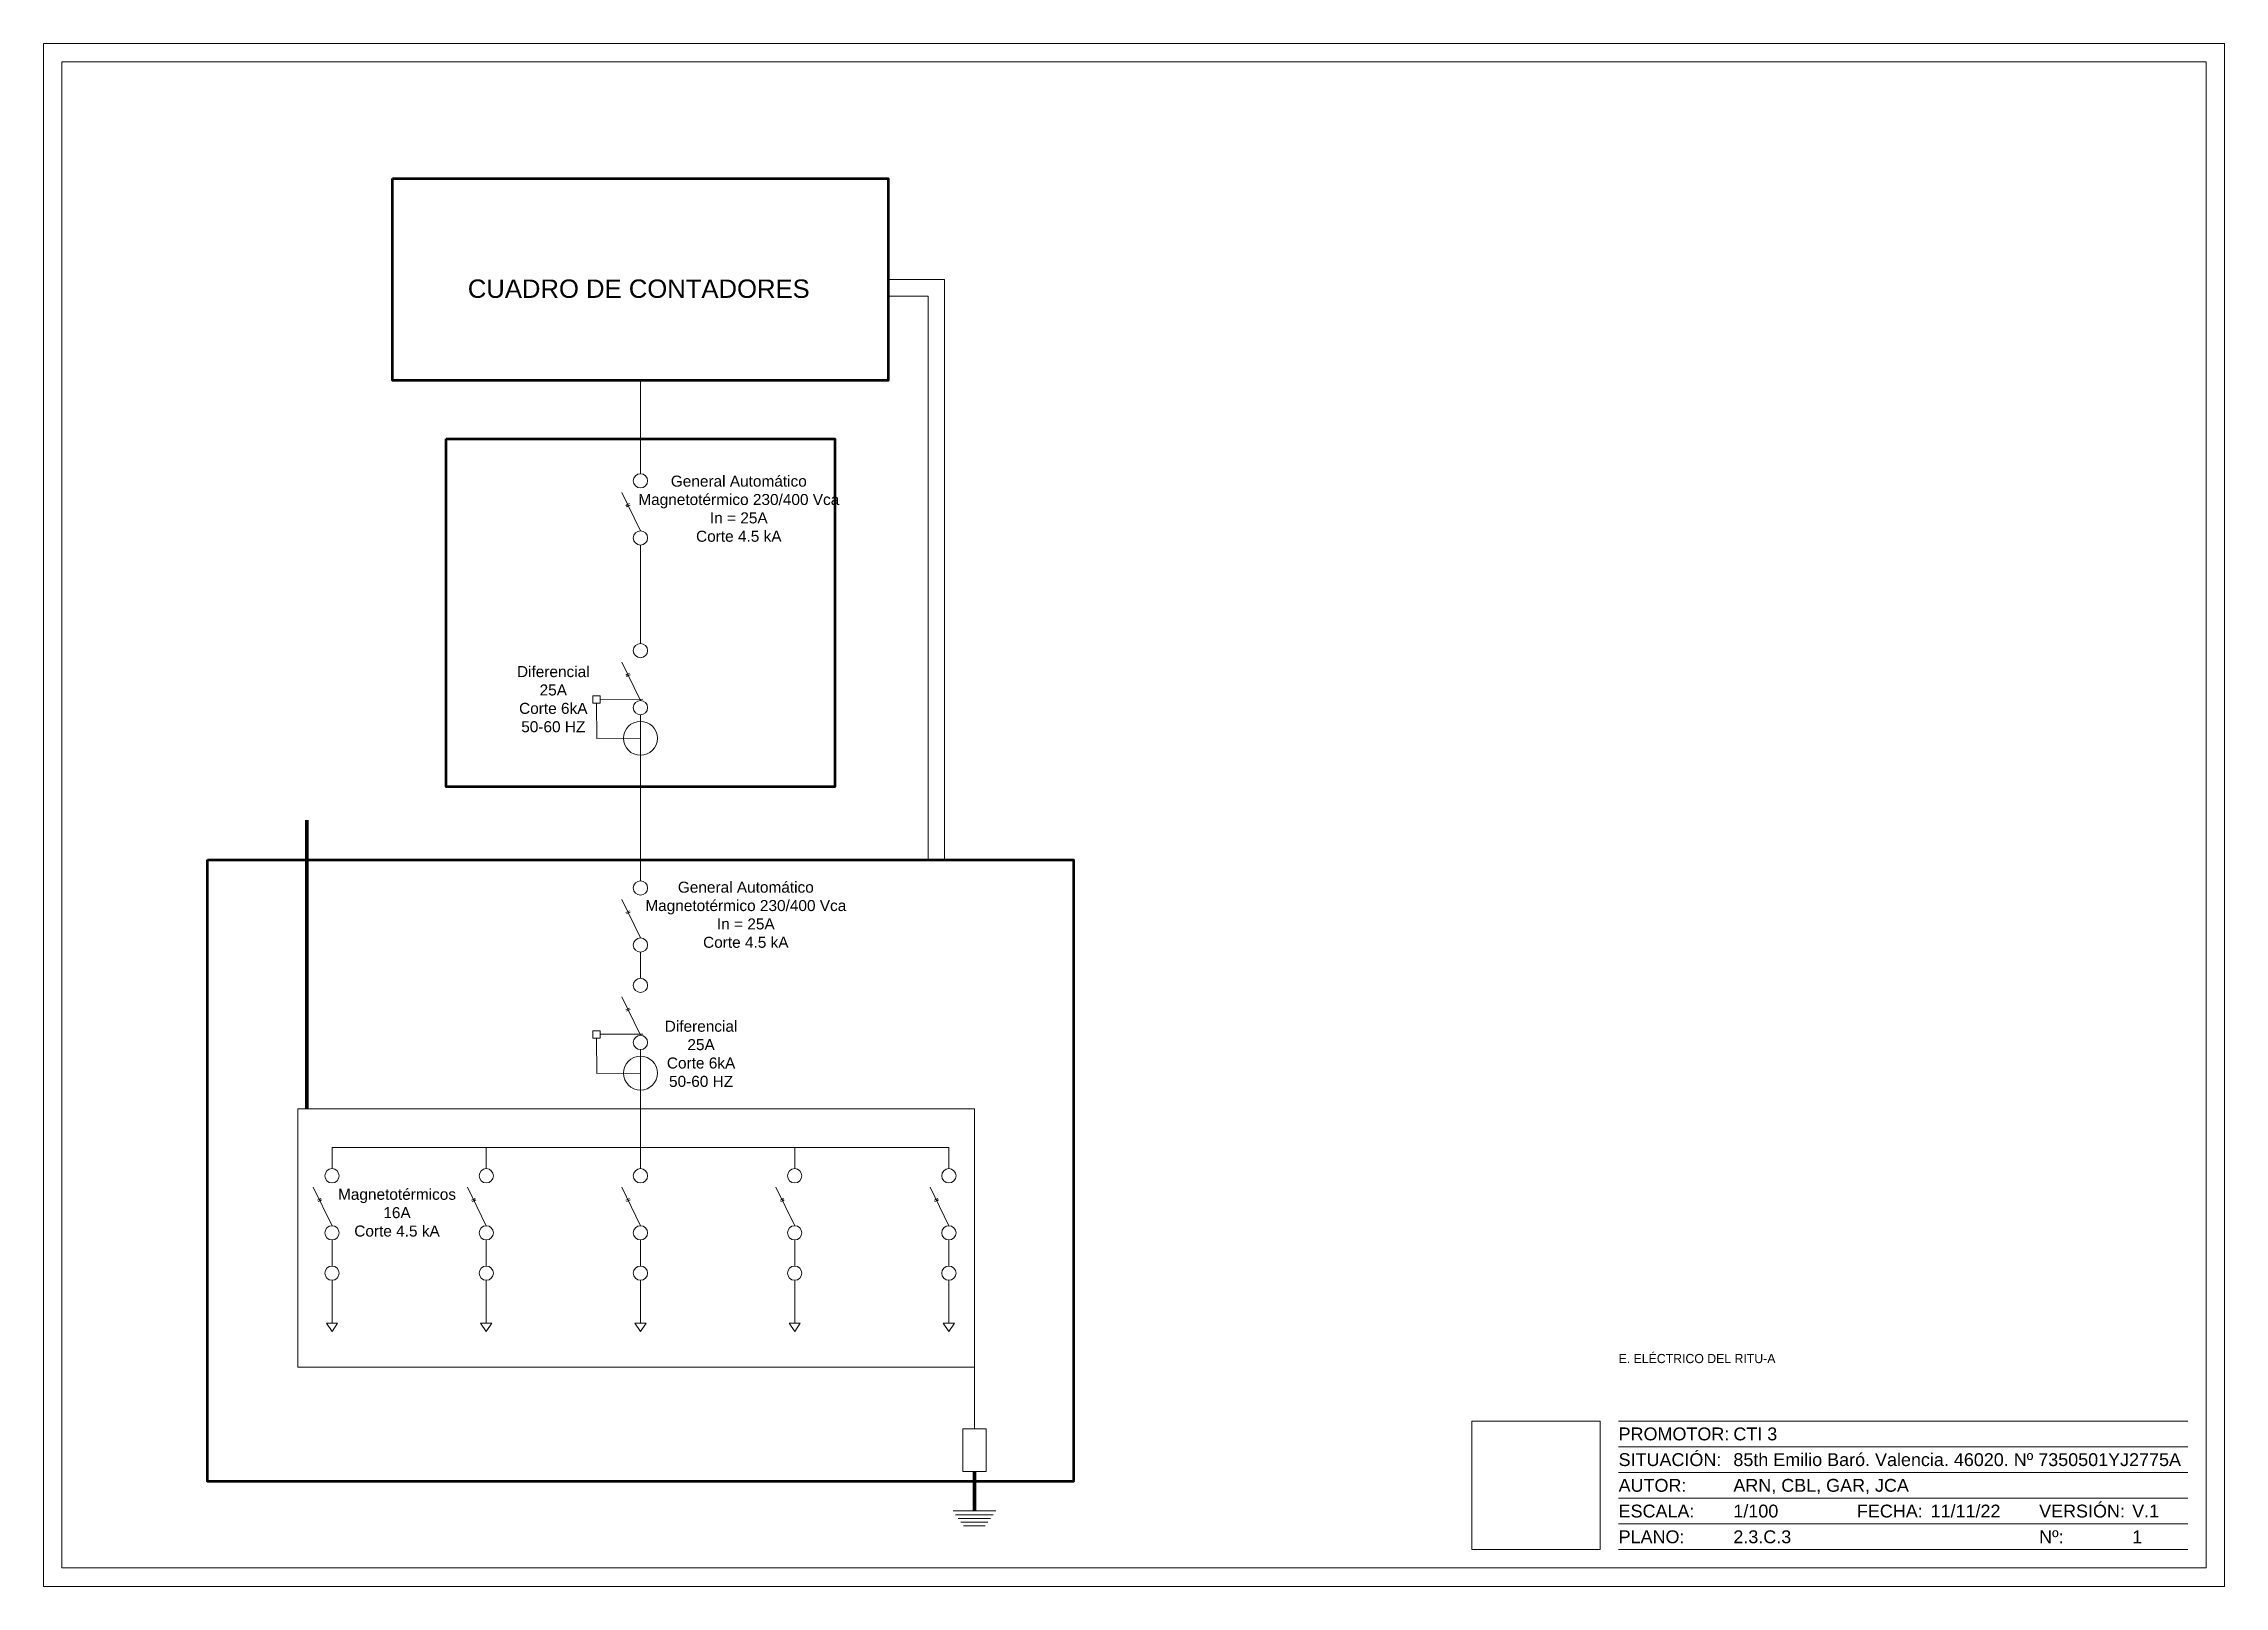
# Paper-space layout 'ELECT-RITUA' of a CAD drawing. Header units: metres. Extents: x 0 to 5.4, y 0 to 3.82.
# The model-space entities are those that its viewports show. They can reach past a viewport. Long polylines and large blocks are cut down to what shows.
import ezdxf
from ezdxf.enums import TextEntityAlignment as Align

# ---------------------------------------------------------------- set-up
doc = ezdxf.new("R2018")
doc.units = ezdxf.units.M
doc.linetypes.add('ACAD_ISO02W100', pattern=[15, 12, -3])
doc.layers.get('0').update_dxf_attribs({"color": 253, "lineweight": 0})
doc.layers.add('CAJETIN', color=7, linetype='Continuous', lineweight=0, true_color=0x000000)
doc.layers.add('ICT_INTERNA', color=170, linetype='Continuous', lineweight=0)
doc.layers.add('ICT_TEXTS', color=210, linetype='Continuous', lineweight=0)
doc.styles.add('COTA', font='arial.ttf', dxfattribs={"height": 1})
doc.styles.get("Standard").update_dxf_attribs({"font": 'arial.ttf'})
picture_1 = doc.add_image_def('image1.png', size_in_pixel=(477, 477))

# ---------------------------------------------------------------- blocks, each defined once
blk = doc.blocks.new('*U96')
for p, q in [((-10, 45), (-165, 45)), ((-10, 38), (-165, 38)), ((-10, 31), (-165, 31)), ((-10, 24), (-165, 24)), ((-10, 17), (-165, 17)), ((-10, 10), (-165, 10))]:
    blk.add_line(p, q)
for points in [[(-594, 0), (0, 0), (0, 420), (-594, 420)], [(-589, 5), (-5, 5), (-5, 415), (-589, 415)], [(-170, 45), (-205, 45), (-205, 10), (-170, 10)]]:
    blk.add_lwpolyline(points, close=True)
for s, p in [('PROMOTOR:', (-165, 41.5)), ('SITUACIÓN:', (-165, 34.5)), ('AUTOR:', (-165, 27.5)), ('ESCALA:', (-165, 20.5)), ('FECHA:', (-100.09, 20.5)), ('VERSIÓN:', (-50.46, 20.5)), ('PLANO:', (-165, 13.5)), ('Nº:', (-50.46, 13.5))]:
    blk.add_text(s, height=3.5).set_placement(p, align=Align.MIDDLE_LEFT)
at = {"lineweight": 30, "flags": 104}
blk.add_attdef('NOMBRE_PROYECTO', text='', height=5, dxfattribs=at).set_placement((-165, 63.27), align=Align.TOP_LEFT)
for tag, p in [('PROMOTOR', (-133.74, 41.5)), ('SITUACION', (-133.74, 34.5)), ('AUTOR', (-133.74, 27.5)), ('1/X', (-133.74, 20.5)), ('XX/XX/XXXX', (-80.02, 20.5)), ('V.X', (-25.12, 20.5)), ('NOMBRE_PLANO', (-133.74, 13.5)), ('X', (-25.12, 13.48))]:
    blk.add_attdef(tag, text='', height=3.5).set_placement(p, align=Align.MIDDLE_LEFT)

msp = doc.modelspace()

# ---------------------------------------------------------------- linework, layer by layer
at = {"layer": 'ICT_INTERNA'}
for p, q in [((1665820.519, 1362263.261), (1665820.519, 1362237.897)), ((1665820.519, 1362222.365), (1665815.405, 1362232.831)), ((1665817.026, 1362229.513), (1665816.551, 1362229.281)), ((1665817.205, 1362229.147), (1665816.729, 1362228.915)), ((1665817.502, 1362229.746), (1665817.026, 1362229.513)), ((1665817.681, 1362229.38), (1665817.205, 1362229.147)), ((1665820.519, 1362218.481), (1665820.519, 1362191.684)), ((1665820.519, 1362176.151), (1665815.405, 1362186.618)), ((1665817.026, 1362183.3), (1665816.551, 1362183.067)), ((1665817.205, 1362182.934), (1665816.729, 1362182.702)), ((1665817.502, 1362183.532), (1665817.026, 1362183.3)), ((1665817.681, 1362183.167), (1665817.205, 1362182.934)), ((1665820.519, 1362172.268), (1665820.519, 1362132.778)), ((1665820.519, 1362132.778), (1665820.519, 1362127.044)), ((1665820.519, 1362111.512), (1665815.405, 1362121.978)), ((1665817.026, 1362118.66), (1665816.551, 1362118.428)), ((1665817.205, 1362118.294), (1665816.729, 1362118.062)), ((1665817.502, 1362118.893), (1665817.026, 1362118.66)), ((1665817.681, 1362118.527), (1665817.205, 1362118.294)), ((1665820.519, 1362107.628), (1665820.519, 1362100.539)), ((1665820.519, 1362085.007), (1665815.405, 1362095.473)), ((1665817.026, 1362092.155), (1665816.551, 1362091.923)), ((1665817.205, 1362091.79), (1665816.729, 1362091.557)), ((1665817.502, 1362092.388), (1665817.026, 1362092.155)), ((1665817.681, 1362092.022), (1665817.205, 1362091.79)), ((1665820.519, 1362081.123), (1665820.519, 1362054.442)), ((1665736.508, 1362054.442), (1665904.53, 1362054.442)), ((1665736.508, 1362054.442), (1665736.508, 1362048.708)), ((1665778.514, 1362054.442), (1665778.514, 1362048.708)), ((1665820.519, 1362054.442), (1665820.519, 1362048.708)), ((1665862.525, 1362054.442), (1665862.525, 1362048.708)), ((1665904.53, 1362054.442), (1665904.53, 1362048.708)), ((1665736.508, 1362033.175), (1665731.394, 1362043.642)), ((1665778.514, 1362033.175), (1665773.4, 1362043.642)), ((1665820.519, 1362033.175), (1665815.405, 1362043.642)), ((1665862.525, 1362033.175), (1665857.411, 1362043.642)), ((1665904.53, 1362033.175), (1665899.417, 1362043.642)), ((1665733.015, 1362040.324), (1665732.539, 1362040.092)), ((1665733.194, 1362039.958), (1665732.718, 1362039.726)), ((1665733.491, 1362040.557), (1665733.015, 1362040.324)), ((1665733.67, 1362040.191), (1665733.194, 1362039.958)), ((1665775.021, 1362040.324), (1665774.545, 1362040.092)), ((1665775.199, 1362039.958), (1665774.724, 1362039.726)), ((1665775.496, 1362040.557), (1665775.021, 1362040.324)), ((1665775.675, 1362040.191), (1665775.199, 1362039.958)), ((1665817.026, 1362040.324), (1665816.551, 1362040.092)), ((1665817.205, 1362039.958), (1665816.729, 1362039.726)), ((1665817.502, 1362040.557), (1665817.026, 1362040.324)), ((1665817.681, 1362040.191), (1665817.205, 1362039.958)), ((1665859.032, 1362040.324), (1665858.556, 1362040.092)), ((1665859.211, 1362039.958), (1665858.735, 1362039.726)), ((1665859.508, 1362040.557), (1665859.032, 1362040.324)), ((1665859.687, 1362040.191), (1665859.211, 1362039.958)), ((1665901.038, 1362040.324), (1665900.562, 1362040.092)), ((1665901.216, 1362039.958), (1665900.741, 1362039.726)), ((1665901.513, 1362040.557), (1665901.038, 1362040.324)), ((1665901.692, 1362040.191), (1665901.216, 1362039.958)), ((1665736.508, 1362029.292), (1665736.508, 1362022.203)), ((1665778.514, 1362029.292), (1665778.514, 1362022.203)), ((1665820.519, 1362029.292), (1665820.519, 1362022.203)), ((1665862.525, 1362029.292), (1665862.525, 1362022.203)), ((1665904.53, 1362029.292), (1665904.53, 1362022.203)), ((1665736.508, 1362018.32), (1665736.508, 1362006.611)), ((1665778.514, 1362018.32), (1665778.514, 1362006.611)), ((1665820.519, 1362018.32), (1665820.519, 1362006.611)), ((1665862.525, 1362018.32), (1665862.525, 1362006.611)), ((1665904.53, 1362018.32), (1665904.53, 1362006.611)), ((1665734.982, 1362006.611), (1665736.508, 1362006.611)), ((1665736.508, 1362004.396), (1665734.982, 1362006.611)), ((1665736.508, 1362006.611), (1665738.034, 1362006.611)), ((1665738.034, 1362006.611), (1665736.508, 1362004.396)), ((1665776.987, 1362006.611), (1665778.514, 1362006.611)), ((1665778.514, 1362004.396), (1665776.987, 1362006.611)), ((1665778.514, 1362006.611), (1665780.04, 1362006.611)), ((1665780.04, 1362006.611), (1665778.514, 1362004.396)), ((1665818.993, 1362006.611), (1665820.519, 1362006.611)), ((1665820.519, 1362004.396), (1665818.993, 1362006.611)), ((1665820.519, 1362006.611), (1665822.045, 1362006.611)), ((1665822.045, 1362006.611), (1665820.519, 1362004.396)), ((1665860.999, 1362006.611), (1665862.525, 1362006.611)), ((1665862.525, 1362004.396), (1665860.999, 1362006.611)), ((1665862.525, 1362006.611), (1665864.051, 1362006.611)), ((1665864.051, 1362006.611), (1665862.525, 1362004.396)), ((1665903.004, 1362006.611), (1665904.53, 1362006.611)), ((1665904.53, 1362004.396), (1665903.004, 1362006.611)), ((1665904.53, 1362006.611), (1665906.057, 1362006.611)), ((1665906.057, 1362006.611), (1665904.53, 1362004.396)), ((1665905.653, 1361955.509), (1665911.493, 1361955.509)), ((1665906.376, 1361954.505), (1665911.493, 1361954.505)), ((1665907.098, 1361953.501), (1665911.493, 1361953.501)), ((1665911.493, 1361955.509), (1665917.333, 1361955.509)), ((1665911.493, 1361954.505), (1665916.611, 1361954.505)), ((1665911.493, 1361953.501), (1665915.889, 1361953.501)), ((1665907.82, 1361952.497), (1665911.493, 1361952.497)), ((1665908.542, 1361951.493), (1665911.493, 1361951.493)), ((1665911.493, 1361952.497), (1665915.167, 1361952.497)), ((1665911.493, 1361951.493), (1665914.445, 1361951.493))]:
    msp.add_line(p, q, dxfattribs=at)
at = {"layer": 'ICT_INTERNA', "linetype": 'ACAD_ISO02W100', "ltscale": 100}
for p, q in [((1665809.525, 1362176.419), (1665821.188, 1362176.503)), ((1665809.525, 1362085.275), (1665821.188, 1362085.359))]:
    msp.add_line(p, q, dxfattribs=at)
at = {"layer": 'ICT_INTERNA', "lineweight": 100}
for p, q in [((1665729.656, 1362143.56), (1665729.656, 1362064.995)), ((1665911.493, 1361966.291), (1665911.493, 1361955.509))]:
    msp.add_line(p, q, dxfattribs=at)
at = {"layer": 'ICT_INTERNA', "linetype": 'ACAD_ISO02W100', "ltscale": 300}
for p, q in [((1665911.493, 1361994.696), (1665911.493, 1361977.851)), ((1665911.493, 1361966.291), (1665911.493, 1361963.528))]:
    msp.add_line(p, q, dxfattribs=at)
at = {"layer": 'ICT_INTERNA', "lineweight": 50}
for points in [[(1665753.022, 1362318.286), (1665888.016, 1362318.286), (1665888.016, 1362263.261), (1665753.022, 1362263.261)], [(1665767.589, 1362247.394), (1665873.449, 1362247.394), (1665873.449, 1362152.617), (1665767.589, 1362152.617)], [(1665702.589, 1362132.778), (1665938.449, 1362132.778), (1665938.449, 1361963.528), (1665702.589, 1361963.528)]]:
    msp.add_lwpolyline(points, close=True, dxfattribs=at)
at = {"layer": 'ICT_INTERNA'}
for points in [[(1665888.016, 1362290.774), (1665903.378, 1362290.774), (1665903.378, 1362132.778)], [(1665888.016, 1362286.246), (1665898.851, 1362286.246), (1665898.851, 1362132.778)], [(1665820.519, 1362165.87), (1665808.602, 1362165.784), (1665808.533, 1362175.412)], [(1665820.519, 1362074.725), (1665808.602, 1362074.64), (1665808.533, 1362084.268)]]:
    msp.add_lwpolyline(points, dxfattribs=at)
for points in [[(1665807.525, 1362177.412), (1665809.525, 1362177.412), (1665809.525, 1362175.412), (1665807.525, 1362175.412)], [(1665807.525, 1362086.268), (1665809.525, 1362086.268), (1665809.525, 1362084.268), (1665807.525, 1362084.268)]]:
    msp.add_lwpolyline(points, close=True, dxfattribs=at)
at = {"layer": 'ICT_INTERNA', "linetype": 'ACAD_ISO02W100', "ltscale": 300}
for points in [[(1665911.493, 1362064.995), (1665727.153, 1362064.995), (1665727.153, 1361994.696), (1665911.493, 1361994.696)], [(1665908.335, 1361977.851), (1665914.651, 1361977.851), (1665914.651, 1361966.291), (1665908.335, 1361966.291)]]:
    msp.add_lwpolyline(points, close=True, dxfattribs=at)
at = {"layer": 'ICT_INTERNA'}
for centre, radius in [((1665820.519, 1362235.955), 1.942), ((1665820.519, 1362220.423), 1.942), ((1665820.519, 1362189.742), 1.942), ((1665820.519, 1362174.21), 1.942), ((1665820.519, 1362165.87), 4.614), ((1665820.519, 1362125.102), 1.942), ((1665820.519, 1362109.57), 1.942), ((1665820.519, 1362098.598), 1.942), ((1665820.519, 1362083.065), 1.942), ((1665820.519, 1362074.725), 4.614), ((1665736.508, 1362046.766), 1.942), ((1665778.514, 1362046.766), 1.942), ((1665820.519, 1362046.766), 1.942), ((1665862.525, 1362046.766), 1.942), ((1665904.53, 1362046.766), 1.942), ((1665736.508, 1362031.234), 1.942), ((1665778.514, 1362031.234), 1.942), ((1665820.519, 1362031.234), 1.942), ((1665862.525, 1362031.234), 1.942), ((1665904.53, 1362031.234), 1.942), ((1665736.508, 1362020.262), 1.942), ((1665778.514, 1362020.262), 1.942), ((1665820.519, 1362020.262), 1.942), ((1665862.525, 1362020.262), 1.942), ((1665904.53, 1362020.262), 1.942)]:
    msp.add_circle(centre, radius, dxfattribs=at)

# ---------------------------------------------------------------- block references
at = {"layer": 'CAJETIN'}
ref = msp.add_blockref('*U96', (1666251.952, 1361934.988), dxfattribs=at)
lines = msp.add_mtext('E. ELÉCTRICO DEL RITU-A', dxfattribs={"layer": '0', "insert": (1666086.952, 1361998.263), "char_height": 2.5, "attachment_point": 1})
ref.add_attrib('NOMBRE_PROYECTO', '', (1666086.952, 1361998.263), dxfattribs={"flags": 104}).embed_mtext(lines)
ref.add_attrib('PROMOTOR', 'CTI 3', dxfattribs={"layer": '0', "height": 3.5}).set_placement((1666118.212, 1361976.488), align=Align.MIDDLE_LEFT)
ref.add_attrib('SITUACION', '85th Emilio Baró. Valencia. 46020. Nº 7350501YJ2775A', dxfattribs={"layer": '0', "height": 3.5}).set_placement((1666118.212, 1361969.488), align=Align.MIDDLE_LEFT)
ref.add_attrib('AUTOR', 'ARN, CBL, GAR, JCA', dxfattribs={"layer": '0', "height": 3.5}).set_placement((1666118.212, 1361962.488), align=Align.MIDDLE_LEFT)
ref.add_attrib('1/X', '1/100', dxfattribs={"layer": '0', "height": 3.5}).set_placement((1666118.212, 1361955.488), align=Align.MIDDLE_LEFT)
ref.add_attrib('NOMBRE_PLANO', '2.3.C.3', dxfattribs={"layer": '0', "height": 3.5}).set_placement((1666118.212, 1361948.488), align=Align.MIDDLE_LEFT)
ref.add_attrib('XX/XX/XXXX', '11/11/22', dxfattribs={"layer": '0', "height": 3.5}).set_placement((1666171.928, 1361955.488), align=Align.MIDDLE_LEFT)
ref.add_attrib('V.X', 'V.1', dxfattribs={"layer": '0', "height": 3.5}).set_placement((1666226.833, 1361955.488), align=Align.MIDDLE_LEFT)
ref.add_attrib('X', '1', dxfattribs={"layer": '0', "height": 3.5}).set_placement((1666226.833, 1361948.465), align=Align.MIDDLE_LEFT)

# ---------------------------------------------------------------- texts
at = {"layer": 'ICT_TEXTS', "ltscale": 0.015, "attachment_point": 1, "style": 'COTA'}
for s, width, heights, insert, char_height in [('\\pxqc;CUADRO DE CONTADORES', 134.07179, [2.773], (1665753.022, 1362290.774), 5), ('\\pxqc;General Automático\\PMagnetotérmico 230/400 Vca\\PIn = 25A\\PCorte 4.5 kA', 135.31363, [73.54], (1665779.65, 1362237.38), 3), ('\\pxqc;Diferencial\\P25A\\PCorte 6kA\\P50-60 HZ', 135.31363, [73.54], (1665729.122, 1362185.524), 3), ('\\pxqc;General Automático\\PMagnetotérmico 230/400 Vca\\PIn = 25A\\PCorte 4.5 kA', 135.31363, [73.54], (1665781.562, 1362126.837), 3), ('\\pxqc;Diferencial\\P25A\\PCorte 6kA\\P50-60 HZ', 135.31363, [73.54], (1665769.375, 1362088.974), 3), ('\\pxqc;Magnetotérmicos\\P16A\\PCorte 4.5 kA', 135.31363, [73.54], (1665686.555, 1362043.229), 3)]:
    msp.add_mtext_dynamic_manual_height_columns(s, width=width, gutter_width=4, heights=heights, dxfattribs=dict(at, insert=insert, char_height=char_height))

# ---------------------------------------------------------------- pictures from other files: only their frames are drawn
image = msp.add_image(picture_1, insert=(1666046.952, 1361944.988), size_in_units=(35, 35))
image.dxf.flags = 7

psp = doc.layouts.new('ELECT-RITUA')

# ---------------------------------------------------------------- viewports
at = {"layer": 'ICT_INTERNA', "color": 0, "view_target_point": (1664444.4095, 1362535.7645)}
psp.add_viewport(center=(2.7, 1.9091), size=(5.4, 3.818182), view_center_point=(1510.5428, -390.7766), view_height=420, dxfattribs=at)

doc.saveas('drawing.dxf')
